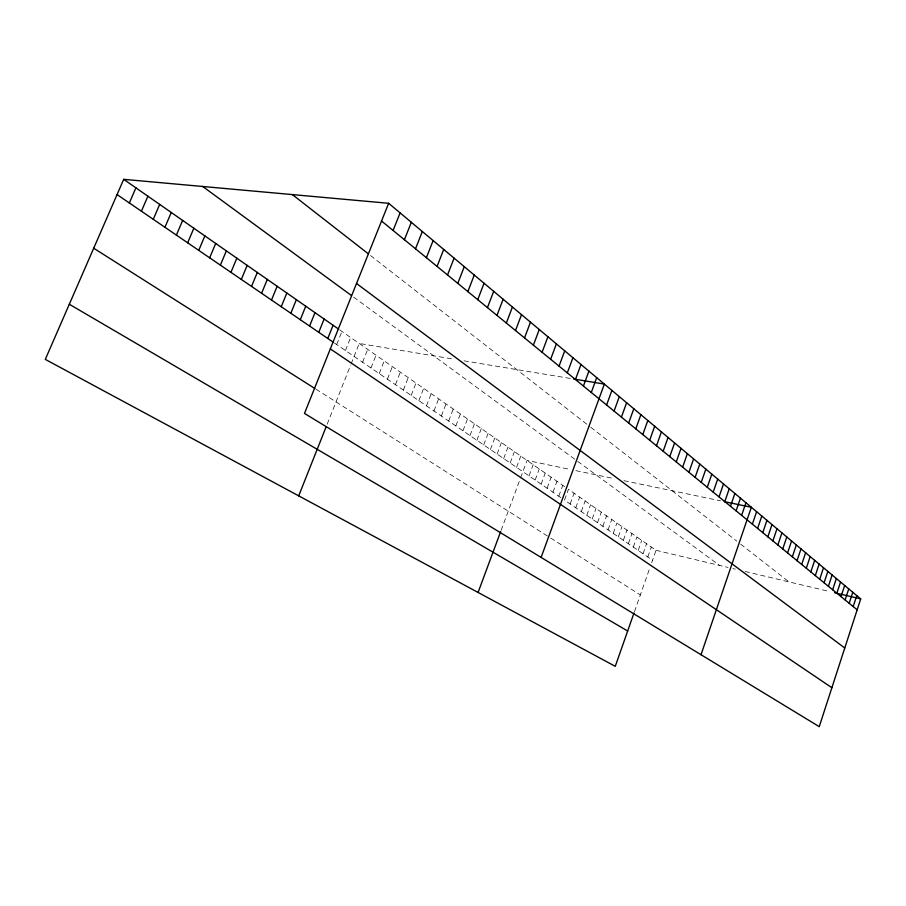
<?xml version="1.0" encoding="UTF-8"?>
<svg xmlns="http://www.w3.org/2000/svg" width="906" height="906" viewBox="0 0 906 906"><rect width="100%" height="100%" fill="white"/><g stroke="black" fill="none" stroke-linecap="round" stroke-linejoin="round"><path stroke-width="0.68" stroke-dasharray="4.53 3.4" d="M634.472 611.652L649.5 568.866M651.663 562.694L656.012 550.316L568.447 489.285L564.506 500.112L652.535 560.214M638.186 550.429L641.742 540.372M643.022 553.725L646.556 543.725M647.801 556.986L651.312 547.043M628.356 543.713L631.969 533.555M633.305 547.088L636.884 536.986M613.203 533.362L616.884 523.045M618.311 536.85L621.969 526.59M623.362 540.304L626.997 530.089M602.818 526.273L606.556 515.842M608.039 529.84L611.754 519.466M592.184 519.013L595.978 508.481M597.53 522.66L601.29 512.184M575.774 507.802L579.647 497.1M581.301 511.584L585.163 500.939M586.771 515.321L590.599 504.733M570.168 503.974L574.087 493.215M552.966 492.23L556.975 481.29M558.775 496.194L562.751 485.322M541.154 484.166L545.219 473.102M547.099 488.221L551.131 477.224M529.047 475.899L533.181 464.71M535.14 480.055L539.24 468.934M516.556 467.371L520.769 456.058M501.12 530.35L520.146 479.059M520.599 477.836L527.054 460.441L570.893 469.591M503.668 458.572L507.949 447.134M510.157 463L514.393 451.618M490.452 449.546L494.801 437.972M497.1 454.087L501.414 442.581M476.884 440.282L481.312 428.572M483.713 444.948L488.108 433.295M469.965 435.56L474.438 423.77M455.854 425.922L460.407 413.997M462.966 430.769L467.473 418.912M441.369 416.024L446.001 403.951M448.663 421.007L453.249 409.002M433.974 410.984L438.651 398.833M418.878 400.667L423.634 388.368M426.477 405.865L431.199 393.634M403.363 390.078L408.21 377.621M411.177 395.412L415.979 383.034M395.435 384.665L400.339 372.128M379.252 373.612L384.246 360.916M387.406 379.184L392.343 366.568M370.984 367.972L376.024 355.186M362.593 362.241L367.689 349.376M345.446 350.531L350.645 337.496M327.157 424.223L350.588 365.231M351.086 363.974L359.229 343.476L453.815 359.15M336.681 344.552L341.936 331.426M464.042 360.837L570.984 378.561M575.876 470.633L614.574 478.719M623.962 480.678L720.519 500.837M656.012 550.316L728.05 567.416M732.909 568.572L735.344 569.161M745.151 571.482L829.466 591.505M315.979 389.195L549.5 537.315M550.667 538.062L640.338 594.936M334.461 343.034L561.063 497.756M339.727 329.886L565.027 486.907M353.6 297.1L576.612 460.599M577.666 461.369L719.591 565.412M370.531 255.56L589.761 426.5M590.746 427.27L736.816 541.165M740.655 544.166L789.058 581.912"/><path stroke-width="1.36" d="M853.203 606.567L856.759 595.616M388.651 203.295L860.7 598.923L819.25 726.657L304.484 413.43L388.651 203.295L123.703 179.343L45.3 359.388L615.265 666.329L634.019 612.932M841.028 596.612L844.664 585.48M845.139 599.976L848.752 588.9M849.194 603.294L852.784 592.286M828.401 586.295L832.127 574.97M832.659 589.783L836.363 578.515M836.872 593.215L840.542 582.026M815.309 575.593L819.115 564.064M819.726 579.206L823.509 567.745M824.086 582.773L827.846 571.38M801.708 564.472L805.615 552.751M806.295 568.232L810.168 556.567M810.825 571.935L814.675 560.338M792.342 556.828L796.317 544.959M797.053 560.678L800.995 548.877M777.846 544.97L781.912 532.887M782.739 548.979L786.782 536.964M787.574 552.932L791.572 540.984M767.858 536.805L771.991 524.574M772.886 540.916L776.986 528.764M757.597 528.425L761.81 516.035M762.761 532.649L766.94 520.338M701.006 654.71L751.346 507.269L724.324 501.63M752.365 524.144L756.612 511.686M730.485 506.261L734.879 493.476M736.091 510.837L740.451 498.141M741.618 515.355L745.932 502.739M719.036 496.907L723.52 483.951M724.8 501.618L729.239 488.742M707.258 487.269L711.822 474.144M713.192 492.128L717.711 479.081M695.129 477.36L699.783 464.053M701.233 482.354L705.842 469.138M682.637 467.145L687.371 453.657M688.922 472.286L693.622 458.889M676.238 461.924L681.029 448.345M663.169 451.233L668.05 437.462M669.76 456.624L674.596 442.943M649.693 440.214L654.676 426.25M656.488 445.775L661.414 431.902M635.785 428.844L640.87 414.676M642.784 434.574L647.824 420.509M628.662 423.023L633.804 408.753M614.075 411.098L619.319 396.624M621.425 417.111L626.612 402.74M606.601 404.993L611.901 390.407M591.278 392.468L596.703 377.666M541.12 557.417L604.359 384.087L573.521 378.98M583.43 386.047L588.9 371.132M567.315 372.887L572.92 357.734M575.435 379.523L580.984 364.495M559.059 366.126L564.721 350.86M478.085 592.456L500.644 531.629M542.094 352.264L547.892 336.76M550.644 359.263L556.386 343.872M533.396 345.152L539.263 329.524M524.529 337.915L530.474 322.162M506.329 323.034L512.411 307.021M515.514 330.543L521.528 314.654M496.975 315.39L503.136 299.252M487.451 307.61L493.691 291.336M477.756 299.671L484.064 283.261M467.87 291.596L474.257 275.05M457.802 283.363L464.268 266.67M437.066 266.421L443.714 249.444M447.53 274.971L454.087 258.142M426.398 257.7L433.125 240.577M415.514 248.799L422.332 231.528M404.416 239.728L411.324 222.31M393.091 230.475L400.101 212.899M298.708 495.854L326.16 426.726M318.765 332.309L324.122 319.014M327.791 338.47L333.091 325.265M309.592 326.047L315.005 312.661M300.294 319.693L305.752 306.217M281.245 306.692L286.828 293.023M290.837 313.25L296.364 299.671M271.494 300.033L277.145 286.273M261.596 293.272L267.304 279.422M251.54 286.409L257.315 272.457M241.324 279.433L247.157 265.379M230.939 272.344L236.84 258.187M209.66 257.814L215.696 243.454M220.385 265.141L226.353 250.883M198.754 250.362L204.858 235.9M187.667 242.797L193.85 228.221M176.398 235.096L182.65 220.418M164.937 227.27L171.257 212.48M153.273 219.309L159.671 204.405M141.415 211.211L147.893 196.194M129.343 202.967L135.9 187.836M834.63 592.728L860.7 598.923M69.309 304.246L627.677 631.018M93.703 248.221L314.846 388.481M330.328 348.912L831.889 687.733M117.067 194.586L333.351 342.275M123.703 179.343L338.618 329.116M202.706 186.477L351.46 295.537M356.522 283.499L844.777 648.005M292.355 194.586L368.425 253.906M381.539 221.03L857.167 609.806"/></g></svg>
